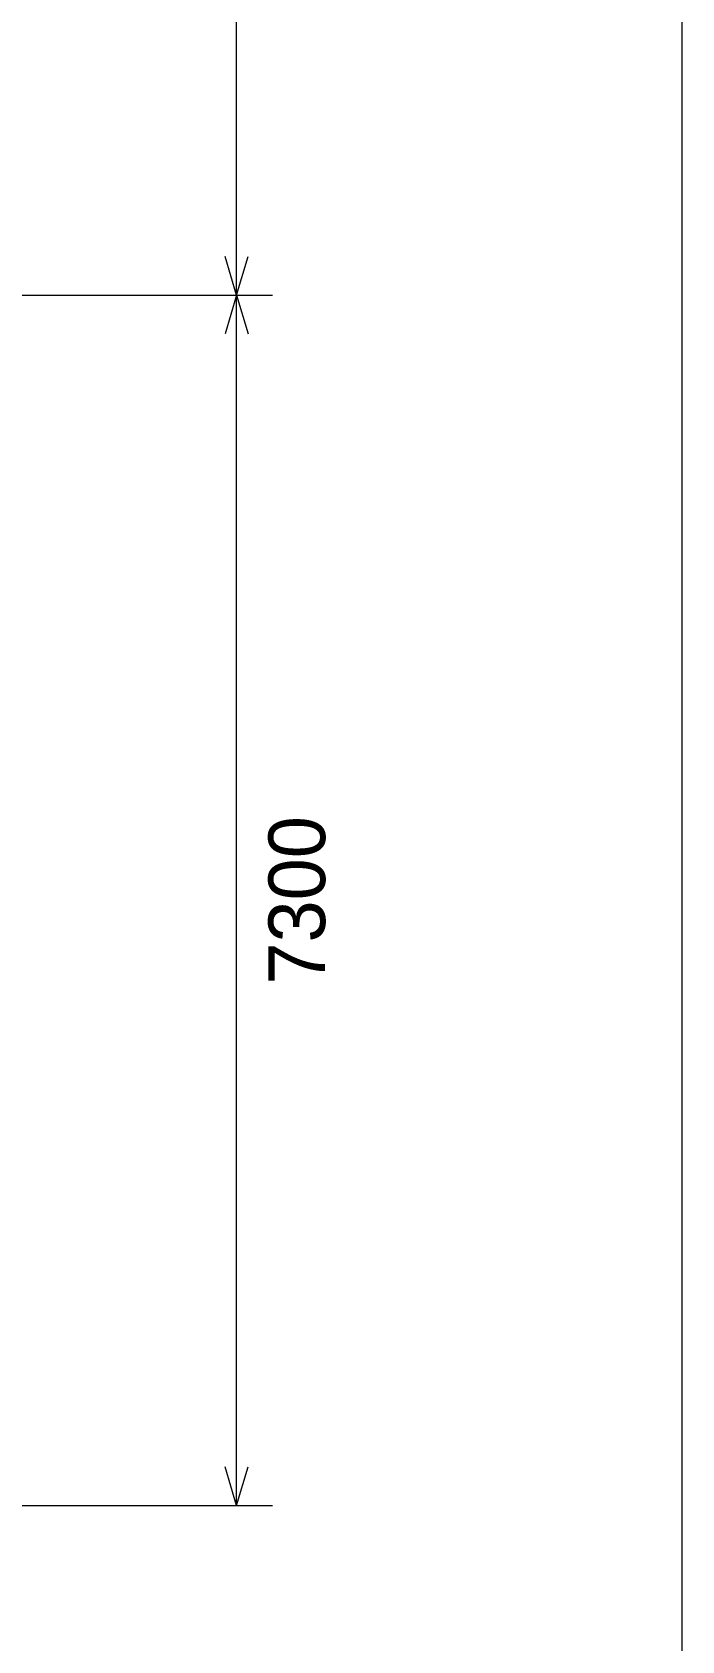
# Paper-space layout '01 Roof Support Layout' of a CAD drawing. Header units: millimetres. Extents: x 5 to 415, y 7 to 290.
# Drawn here: x 307.5 to 331, y 92.5 to 150.7 of the extents above; entities that cross this region are included whole.
import ezdxf
from ezdxf.enums import TextEntityAlignment as Align

# ---------------------------------------------------------------- set-up
doc = ezdxf.new("R2010")
doc.units = ezdxf.units.MM
for name, color, linetype in [('DIMENSIONS', 7, 'Continuous'), ('SHEET', 7, 'Continuous'), ('TEXT', 7, 'Continuous')]:
    doc.layers.add(name, color=color, linetype=linetype)

# ---------------------------------------------------------------- blocks, each defined once
blk = doc.blocks.new('SHEET_01_ROOF')
at = {"layer": 'DIMENSIONS', "lineweight": 13}
for p, q in [((314.9, 141.2), (314.9, 185)), ((314.9, 141.2), (314.48, 142.6)), ((314.9, 141.2), (315.32, 142.6)), ((306.6, 141.2), (316.2, 141.2)), ((306.6, 141.2), (316.2, 141.2)), ((314.9, 141.2), (314.48, 139.8)), ((314.9, 97.4), (314.9, 141.2)), ((314.9, 141.2), (315.32, 139.8)), ((314.9, 97.4), (314.48, 98.8)), ((314.9, 97.4), (315.32, 98.8)), ((306.6, 97.4), (316.2, 97.4))]:
    blk.add_line(p, q, dxfattribs=at)
at = {"layer": 'SHEET', "lineweight": 18}
blk.add_line((331, 277), (331, 17), dxfattribs=at)
at = {"layer": 'TEXT'}
blk.add_text('7300', height=2.05, rotation=90, dxfattribs=at).set_placement((318.1, 119.3), align=Align.CENTER)

psp = doc.layouts.new('01 Roof Support Layout')

# ---------------------------------------------------------------- block references
psp.add_blockref('SHEET_01_ROOF', (0, 0))

doc.saveas('drawing.dxf')
